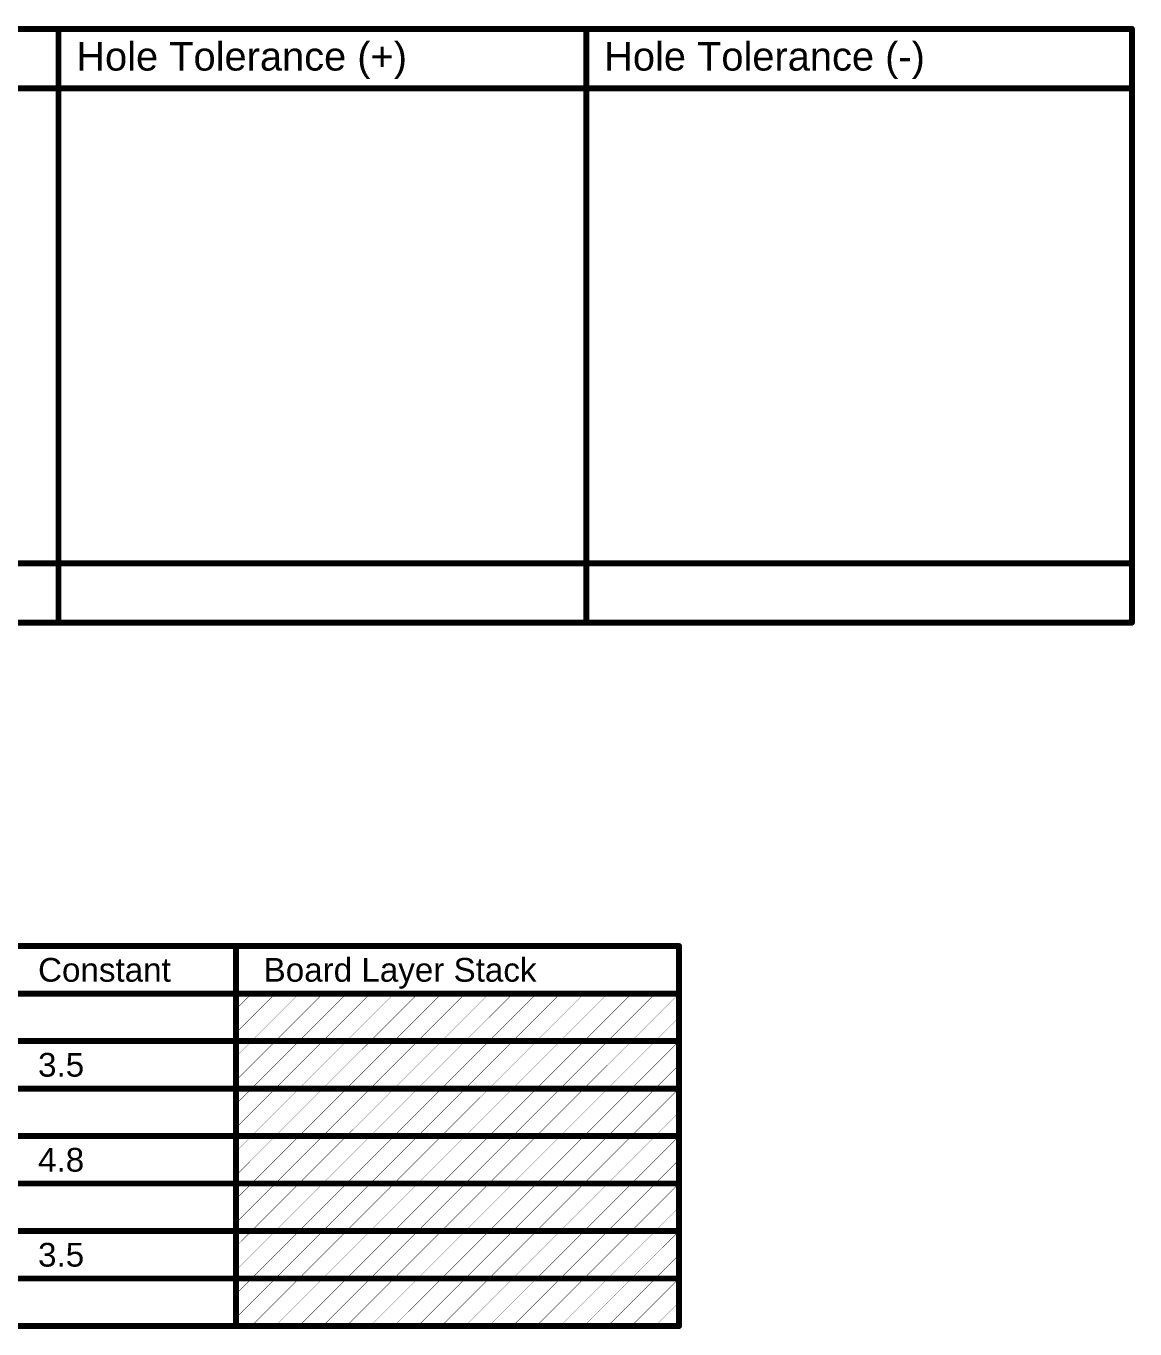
# Model space of a CAD drawing. Header units: inches. Extents: x 0 to 11.2, y -0.2 to 5.5.
# Drawn here: x 8.434 to 11.236, y 2.192 to 5.485 of the extents above; entities that cross this region are included whole.
import ezdxf

# ---------------------------------------------------------------- set-up
doc = ezdxf.new("R2010")
doc.units = ezdxf.units.IN
doc.header["$MEASUREMENT"] = 0
doc.layers.add('Drill Drawing', color=1, linetype='Continuous')
doc.layers.add('Fabrication', color=76, linetype='Continuous')
doc.styles.add('Arial', font='', dxfattribs={"height": 0.2})
doc.styles.get('Arial').set_extended_font_data('Arial')

msp = doc.modelspace()

# ---------------------------------------------------------------- linework, layer by layer
at = {"layer": 'Drill Drawing'}
for points in [[(0.1175, 5.4775, 0.015, 0.015, 0), (11.2284, 5.4775, 0.015, 0.015, 0)], [(8.5162, 3.9775, 0.015, 0.015, 0), (8.5162, 5.4775, 0.015, 0.015, 0)], [(9.8498, 3.9775, 0.015, 0.015, 0), (9.8498, 5.4775, 0.015, 0.015, 0)], [(11.2284, 3.9775, 0.015, 0.015, 0), (11.2284, 5.4775, 0.015, 0.015, 0)], [(0.1175, 5.3275, 0.015, 0.015, 0), (11.2284, 5.3275, 0.015, 0.015, 0)], [(0.1175, 4.1275, 0.015, 0.015, 0), (11.2284, 4.1275, 0.015, 0.015, 0)], [(0.1175, 3.9775, 0.015, 0.015, 0), (11.2284, 3.9775, 0.015, 0.015, 0)]]:
    msp.add_lwpolyline(points, format="xyseb", dxfattribs=at)
for points in [[(8.5124, 5.4775, 0.0075, 0.0075, 1), (8.5199, 5.4775, 0.0075, 0.0075, 1)], [(9.846, 5.4775, 0.0075, 0.0075, 1), (9.8535, 5.4775, 0.0075, 0.0075, 1)], [(11.2246, 5.4775, 0.0075, 0.0075, 1), (11.2321, 5.4775, 0.0075, 0.0075, 1)], [(11.2246, 5.4775, 0.0075, 0.0075, 1), (11.2321, 5.4775, 0.0075, 0.0075, 1)], [(11.2246, 5.3275, 0.0075, 0.0075, 1), (11.2321, 5.3275, 0.0075, 0.0075, 1)], [(11.2246, 4.1275, 0.0075, 0.0075, 1), (11.2321, 4.1275, 0.0075, 0.0075, 1)], [(8.5124, 3.9775, 0.0075, 0.0075, 1), (8.5199, 3.9775, 0.0075, 0.0075, 1)], [(9.846, 3.9775, 0.0075, 0.0075, 1), (9.8535, 3.9775, 0.0075, 0.0075, 1)], [(11.2246, 3.9775, 0.0075, 0.0075, 1), (11.2321, 3.9775, 0.0075, 0.0075, 1)], [(11.2246, 3.9775, 0.0075, 0.0075, 1), (11.2321, 3.9775, 0.0075, 0.0075, 1)]]:
    msp.add_lwpolyline(points, format="xyseb", close=True, dxfattribs=at)
at = {"layer": 'Fabrication'}
for points in [[(5.5453, 3.16, 0.015, 0.015, 0), (10.0841, 3.16, 0.015, 0.015, 0)], [(8.9645, 2.2, 0.015, 0.015, 0), (8.9645, 3.16, 0.015, 0.015, 0)], [(10.0841, 2.2, 0.015, 0.015, 0), (10.0841, 3.16, 0.015, 0.015, 0)], [(5.5453, 3.04, 0.015, 0.015, 0), (10.0841, 3.04, 0.015, 0.015, 0)], [(8.9645, 2.9403, 0.001, 0.001, 0), (9.0641, 3.04, 0.001, 0.001, 0)], [(8.9645, 3.0003, 0.001, 0.001, 0), (9.0041, 3.04, 0.001, 0.001, 0)], [(9.0041, 2.92, 0.001, 0.001, 0), (9.1241, 3.04, 0.001, 0.001, 0)], [(9.0641, 2.92, 0.001, 0.001, 0), (9.1841, 3.04, 0.001, 0.001, 0)], [(9.1241, 2.92, 0.001, 0.001, 0), (9.2441, 3.04, 0.001, 0.001, 0)], [(9.1841, 2.92, 0.001, 0.001, 0), (9.3041, 3.04, 0.001, 0.001, 0)], [(9.2441, 2.92, 0.001, 0.001, 0), (9.3641, 3.04, 0.001, 0.001, 0)], [(9.3041, 2.92, 0.001, 0.001, 0), (9.4241, 3.04, 0.001, 0.001, 0)], [(9.3641, 2.92, 0.001, 0.001, 0), (9.4841, 3.04, 0.001, 0.001, 0)], [(9.4241, 2.92, 0.001, 0.001, 0), (9.5441, 3.04, 0.001, 0.001, 0)], [(9.4841, 2.92, 0.001, 0.001, 0), (9.6041, 3.04, 0.001, 0.001, 0)], [(9.5441, 2.92, 0.001, 0.001, 0), (9.6641, 3.04, 0.001, 0.001, 0)], [(9.6041, 2.92, 0.001, 0.001, 0), (9.7241, 3.04, 0.001, 0.001, 0)], [(9.6641, 2.92, 0.001, 0.001, 0), (9.7841, 3.04, 0.001, 0.001, 0)], [(9.7241, 2.92, 0.001, 0.001, 0), (9.8441, 3.04, 0.001, 0.001, 0)], [(9.7841, 2.92, 0.001, 0.001, 0), (9.9041, 3.04, 0.001, 0.001, 0)], [(9.8441, 2.92, 0.001, 0.001, 0), (9.9641, 3.04, 0.001, 0.001, 0)], [(9.9041, 2.92, 0.001, 0.001, 0), (10.0241, 3.04, 0.001, 0.001, 0)], [(9.9641, 2.92, 0.001, 0.001, 0), (10.0841, 3.04, 0.001, 0.001, 0)], [(10.0241, 2.92, 0.001, 0.001, 0), (10.0841, 2.98, 0.001, 0.001, 0)], [(8.3946, 2.92, 0.015, 0.015, 0), (8.9645, 2.92, 0.015, 0.015, 0)], [(8.9645, 2.92, 0.015, 0.015, 0), (10.0841, 2.92, 0.015, 0.015, 0)], [(8.9645, 2.8203, 0.001, 0.001, 0), (9.0641, 2.92, 0.001, 0.001, 0)], [(8.9645, 2.8803, 0.001, 0.001, 0), (9.0041, 2.92, 0.001, 0.001, 0)], [(9.0041, 2.8, 0.001, 0.001, 0), (9.1241, 2.92, 0.001, 0.001, 0)], [(9.0641, 2.8, 0.001, 0.001, 0), (9.1841, 2.92, 0.001, 0.001, 0)], [(9.1241, 2.8, 0.001, 0.001, 0), (9.2441, 2.92, 0.001, 0.001, 0)], [(9.1841, 2.8, 0.001, 0.001, 0), (9.3041, 2.92, 0.001, 0.001, 0)], [(9.2441, 2.8, 0.001, 0.001, 0), (9.3641, 2.92, 0.001, 0.001, 0)], [(9.3041, 2.8, 0.001, 0.001, 0), (9.4241, 2.92, 0.001, 0.001, 0)], [(9.3641, 2.8, 0.001, 0.001, 0), (9.4841, 2.92, 0.001, 0.001, 0)], [(9.4241, 2.8, 0.001, 0.001, 0), (9.5441, 2.92, 0.001, 0.001, 0)], [(9.4841, 2.8, 0.001, 0.001, 0), (9.6041, 2.92, 0.001, 0.001, 0)], [(9.5441, 2.8, 0.001, 0.001, 0), (9.6641, 2.92, 0.001, 0.001, 0)], [(9.6041, 2.8, 0.001, 0.001, 0), (9.7241, 2.92, 0.001, 0.001, 0)], [(9.6641, 2.8, 0.001, 0.001, 0), (9.7841, 2.92, 0.001, 0.001, 0)], [(9.7241, 2.8, 0.001, 0.001, 0), (9.8441, 2.92, 0.001, 0.001, 0)], [(9.7841, 2.8, 0.001, 0.001, 0), (9.9041, 2.92, 0.001, 0.001, 0)], [(9.8441, 2.8, 0.001, 0.001, 0), (9.9641, 2.92, 0.001, 0.001, 0)], [(9.9041, 2.8, 0.001, 0.001, 0), (10.0241, 2.92, 0.001, 0.001, 0)], [(9.9641, 2.8, 0.001, 0.001, 0), (10.0841, 2.92, 0.001, 0.001, 0)], [(10.0241, 2.8, 0.001, 0.001, 0), (10.0841, 2.86, 0.001, 0.001, 0)], [(8.3946, 2.8, 0.015, 0.015, 0), (8.9645, 2.8, 0.015, 0.015, 0)], [(8.9645, 2.8, 0.015, 0.015, 0), (10.0841, 2.8, 0.015, 0.015, 0)], [(8.9645, 2.7003, 0.001, 0.001, 0), (9.0641, 2.8, 0.001, 0.001, 0)], [(8.9645, 2.7603, 0.001, 0.001, 0), (9.0041, 2.8, 0.001, 0.001, 0)], [(9.0041, 2.68, 0.001, 0.001, 0), (9.1241, 2.8, 0.001, 0.001, 0)], [(9.0641, 2.68, 0.001, 0.001, 0), (9.1841, 2.8, 0.001, 0.001, 0)], [(9.1241, 2.68, 0.001, 0.001, 0), (9.2441, 2.8, 0.001, 0.001, 0)], [(9.1841, 2.68, 0.001, 0.001, 0), (9.3041, 2.8, 0.001, 0.001, 0)], [(9.2441, 2.68, 0.001, 0.001, 0), (9.3641, 2.8, 0.001, 0.001, 0)], [(9.3041, 2.68, 0.001, 0.001, 0), (9.4241, 2.8, 0.001, 0.001, 0)], [(9.3641, 2.68, 0.001, 0.001, 0), (9.4841, 2.8, 0.001, 0.001, 0)], [(9.4241, 2.68, 0.001, 0.001, 0), (9.5441, 2.8, 0.001, 0.001, 0)], [(9.4841, 2.68, 0.001, 0.001, 0), (9.6041, 2.8, 0.001, 0.001, 0)], [(9.5441, 2.68, 0.001, 0.001, 0), (9.6641, 2.8, 0.001, 0.001, 0)], [(9.6041, 2.68, 0.001, 0.001, 0), (9.7241, 2.8, 0.001, 0.001, 0)], [(9.6641, 2.68, 0.001, 0.001, 0), (9.7841, 2.8, 0.001, 0.001, 0)], [(9.7241, 2.68, 0.001, 0.001, 0), (9.8441, 2.8, 0.001, 0.001, 0)], [(9.7841, 2.68, 0.001, 0.001, 0), (9.9041, 2.8, 0.001, 0.001, 0)], [(9.8441, 2.68, 0.001, 0.001, 0), (9.9641, 2.8, 0.001, 0.001, 0)], [(9.9041, 2.68, 0.001, 0.001, 0), (10.0241, 2.8, 0.001, 0.001, 0)], [(9.9641, 2.68, 0.001, 0.001, 0), (10.0841, 2.8, 0.001, 0.001, 0)], [(10.0241, 2.68, 0.001, 0.001, 0), (10.0841, 2.74, 0.001, 0.001, 0)], [(8.3946, 2.68, 0.015, 0.015, 0), (8.9645, 2.68, 0.015, 0.015, 0)], [(8.9645, 2.68, 0.015, 0.015, 0), (10.0841, 2.68, 0.015, 0.015, 0)], [(8.9645, 2.5803, 0.001, 0.001, 0), (9.0641, 2.68, 0.001, 0.001, 0)], [(8.9645, 2.6403, 0.001, 0.001, 0), (9.0041, 2.68, 0.001, 0.001, 0)], [(9.0041, 2.56, 0.001, 0.001, 0), (9.1241, 2.68, 0.001, 0.001, 0)], [(9.0641, 2.56, 0.001, 0.001, 0), (9.1841, 2.68, 0.001, 0.001, 0)], [(9.1241, 2.56, 0.001, 0.001, 0), (9.2441, 2.68, 0.001, 0.001, 0)], [(9.1841, 2.56, 0.001, 0.001, 0), (9.3041, 2.68, 0.001, 0.001, 0)], [(9.2441, 2.56, 0.001, 0.001, 0), (9.3641, 2.68, 0.001, 0.001, 0)], [(9.3041, 2.56, 0.001, 0.001, 0), (9.4241, 2.68, 0.001, 0.001, 0)], [(9.3641, 2.56, 0.001, 0.001, 0), (9.4841, 2.68, 0.001, 0.001, 0)], [(9.4241, 2.56, 0.001, 0.001, 0), (9.5441, 2.68, 0.001, 0.001, 0)], [(9.4841, 2.56, 0.001, 0.001, 0), (9.6041, 2.68, 0.001, 0.001, 0)], [(9.5441, 2.56, 0.001, 0.001, 0), (9.6641, 2.68, 0.001, 0.001, 0)], [(9.6041, 2.56, 0.001, 0.001, 0), (9.7241, 2.68, 0.001, 0.001, 0)], [(9.6641, 2.56, 0.001, 0.001, 0), (9.7841, 2.68, 0.001, 0.001, 0)], [(9.7241, 2.56, 0.001, 0.001, 0), (9.8441, 2.68, 0.001, 0.001, 0)], [(9.7841, 2.56, 0.001, 0.001, 0), (9.9041, 2.68, 0.001, 0.001, 0)], [(9.8441, 2.56, 0.001, 0.001, 0), (9.9641, 2.68, 0.001, 0.001, 0)], [(9.9041, 2.56, 0.001, 0.001, 0), (10.0241, 2.68, 0.001, 0.001, 0)], [(9.9641, 2.56, 0.001, 0.001, 0), (10.0841, 2.68, 0.001, 0.001, 0)], [(10.0241, 2.56, 0.001, 0.001, 0), (10.0841, 2.62, 0.001, 0.001, 0)], [(8.3946, 2.56, 0.015, 0.015, 0), (8.9645, 2.56, 0.015, 0.015, 0)], [(8.9645, 2.56, 0.015, 0.015, 0), (10.0841, 2.56, 0.015, 0.015, 0)], [(8.9645, 2.4603, 0.001, 0.001, 0), (9.0641, 2.56, 0.001, 0.001, 0)], [(8.9645, 2.5203, 0.001, 0.001, 0), (9.0041, 2.56, 0.001, 0.001, 0)], [(9.0041, 2.44, 0.001, 0.001, 0), (9.1241, 2.56, 0.001, 0.001, 0)], [(9.0641, 2.44, 0.001, 0.001, 0), (9.1841, 2.56, 0.001, 0.001, 0)], [(9.1241, 2.44, 0.001, 0.001, 0), (9.2441, 2.56, 0.001, 0.001, 0)], [(9.1841, 2.44, 0.001, 0.001, 0), (9.3041, 2.56, 0.001, 0.001, 0)], [(9.2441, 2.44, 0.001, 0.001, 0), (9.3641, 2.56, 0.001, 0.001, 0)], [(9.3041, 2.44, 0.001, 0.001, 0), (9.4241, 2.56, 0.001, 0.001, 0)], [(9.3641, 2.44, 0.001, 0.001, 0), (9.4841, 2.56, 0.001, 0.001, 0)], [(9.4241, 2.44, 0.001, 0.001, 0), (9.5441, 2.56, 0.001, 0.001, 0)], [(9.4841, 2.44, 0.001, 0.001, 0), (9.6041, 2.56, 0.001, 0.001, 0)], [(9.5441, 2.44, 0.001, 0.001, 0), (9.6641, 2.56, 0.001, 0.001, 0)], [(9.6041, 2.44, 0.001, 0.001, 0), (9.7241, 2.56, 0.001, 0.001, 0)], [(9.6641, 2.44, 0.001, 0.001, 0), (9.7841, 2.56, 0.001, 0.001, 0)], [(9.7241, 2.44, 0.001, 0.001, 0), (9.8441, 2.56, 0.001, 0.001, 0)], [(9.7841, 2.44, 0.001, 0.001, 0), (9.9041, 2.56, 0.001, 0.001, 0)], [(9.8441, 2.44, 0.001, 0.001, 0), (9.9641, 2.56, 0.001, 0.001, 0)], [(9.9041, 2.44, 0.001, 0.001, 0), (10.0241, 2.56, 0.001, 0.001, 0)], [(9.9641, 2.44, 0.001, 0.001, 0), (10.0841, 2.56, 0.001, 0.001, 0)], [(10.0241, 2.44, 0.001, 0.001, 0), (10.0841, 2.5, 0.001, 0.001, 0)], [(8.3946, 2.44, 0.015, 0.015, 0), (8.9645, 2.44, 0.015, 0.015, 0)], [(8.9645, 2.44, 0.015, 0.015, 0), (10.0841, 2.44, 0.015, 0.015, 0)], [(8.9645, 2.3403, 0.001, 0.001, 0), (9.0641, 2.44, 0.001, 0.001, 0)], [(8.9645, 2.4003, 0.001, 0.001, 0), (9.0041, 2.44, 0.001, 0.001, 0)], [(9.0041, 2.32, 0.001, 0.001, 0), (9.1241, 2.44, 0.001, 0.001, 0)], [(9.0641, 2.32, 0.001, 0.001, 0), (9.1841, 2.44, 0.001, 0.001, 0)], [(9.1241, 2.32, 0.001, 0.001, 0), (9.2441, 2.44, 0.001, 0.001, 0)], [(9.1841, 2.32, 0.001, 0.001, 0), (9.3041, 2.44, 0.001, 0.001, 0)], [(9.2441, 2.32, 0.001, 0.001, 0), (9.3641, 2.44, 0.001, 0.001, 0)], [(9.3041, 2.32, 0.001, 0.001, 0), (9.4241, 2.44, 0.001, 0.001, 0)], [(9.3641, 2.32, 0.001, 0.001, 0), (9.4841, 2.44, 0.001, 0.001, 0)], [(9.4241, 2.32, 0.001, 0.001, 0), (9.5441, 2.44, 0.001, 0.001, 0)], [(9.4841, 2.32, 0.001, 0.001, 0), (9.6041, 2.44, 0.001, 0.001, 0)], [(9.5441, 2.32, 0.001, 0.001, 0), (9.6641, 2.44, 0.001, 0.001, 0)], [(9.6041, 2.32, 0.001, 0.001, 0), (9.7241, 2.44, 0.001, 0.001, 0)], [(9.6641, 2.32, 0.001, 0.001, 0), (9.7841, 2.44, 0.001, 0.001, 0)], [(9.7241, 2.32, 0.001, 0.001, 0), (9.8441, 2.44, 0.001, 0.001, 0)], [(9.7841, 2.32, 0.001, 0.001, 0), (9.9041, 2.44, 0.001, 0.001, 0)], [(9.8441, 2.32, 0.001, 0.001, 0), (9.9641, 2.44, 0.001, 0.001, 0)], [(9.9041, 2.32, 0.001, 0.001, 0), (10.0241, 2.44, 0.001, 0.001, 0)], [(9.9641, 2.32, 0.001, 0.001, 0), (10.0841, 2.44, 0.001, 0.001, 0)], [(10.0241, 2.32, 0.001, 0.001, 0), (10.0841, 2.38, 0.001, 0.001, 0)], [(8.3946, 2.32, 0.015, 0.015, 0), (8.9645, 2.32, 0.015, 0.015, 0)], [(8.9645, 2.32, 0.015, 0.015, 0), (10.0841, 2.32, 0.015, 0.015, 0)], [(8.9645, 2.2203, 0.001, 0.001, 0), (9.0641, 2.32, 0.001, 0.001, 0)], [(8.9645, 2.2803, 0.001, 0.001, 0), (9.0041, 2.32, 0.001, 0.001, 0)], [(9.0041, 2.2, 0.001, 0.001, 0), (9.1241, 2.32, 0.001, 0.001, 0)], [(9.0641, 2.2, 0.001, 0.001, 0), (9.1841, 2.32, 0.001, 0.001, 0)], [(9.1241, 2.2, 0.001, 0.001, 0), (9.2441, 2.32, 0.001, 0.001, 0)], [(9.1841, 2.2, 0.001, 0.001, 0), (9.3041, 2.32, 0.001, 0.001, 0)], [(9.2441, 2.2, 0.001, 0.001, 0), (9.3641, 2.32, 0.001, 0.001, 0)], [(9.3041, 2.2, 0.001, 0.001, 0), (9.4241, 2.32, 0.001, 0.001, 0)], [(9.3641, 2.2, 0.001, 0.001, 0), (9.4841, 2.32, 0.001, 0.001, 0)], [(9.4241, 2.2, 0.001, 0.001, 0), (9.5441, 2.32, 0.001, 0.001, 0)], [(9.4841, 2.2, 0.001, 0.001, 0), (9.6041, 2.32, 0.001, 0.001, 0)], [(9.5441, 2.2, 0.001, 0.001, 0), (9.6641, 2.32, 0.001, 0.001, 0)], [(9.6041, 2.2, 0.001, 0.001, 0), (9.7241, 2.32, 0.001, 0.001, 0)], [(9.6641, 2.2, 0.001, 0.001, 0), (9.7841, 2.32, 0.001, 0.001, 0)], [(9.7241, 2.2, 0.001, 0.001, 0), (9.8441, 2.32, 0.001, 0.001, 0)], [(9.7841, 2.2, 0.001, 0.001, 0), (9.9041, 2.32, 0.001, 0.001, 0)], [(9.8441, 2.2, 0.001, 0.001, 0), (9.9641, 2.32, 0.001, 0.001, 0)], [(9.9041, 2.2, 0.001, 0.001, 0), (10.0241, 2.32, 0.001, 0.001, 0)], [(9.9641, 2.2, 0.001, 0.001, 0), (10.0841, 2.32, 0.001, 0.001, 0)], [(10.0241, 2.2, 0.001, 0.001, 0), (10.0841, 2.26, 0.001, 0.001, 0)], [(8.3946, 2.2, 0.015, 0.015, 0), (8.9645, 2.2, 0.015, 0.015, 0)], [(8.9645, 2.2, 0.015, 0.015, 0), (10.0841, 2.2, 0.015, 0.015, 0)]]:
    msp.add_lwpolyline(points, format="xyseb", dxfattribs=at)
for points in [[(8.9607, 3.16, 0.0075, 0.0075, 1), (8.9682, 3.16, 0.0075, 0.0075, 1)], [(10.0804, 3.16, 0.0075, 0.0075, 1), (10.0879, 3.16, 0.0075, 0.0075, 1)], [(10.0804, 3.16, 0.0075, 0.0075, 1), (10.0879, 3.16, 0.0075, 0.0075, 1)], [(9.0039, 3.04, 0.0005, 0.0005, 1), (9.0044, 3.04, 0.0005, 0.0005, 1)], [(9.0639, 3.04, 0.0005, 0.0005, 1), (9.0644, 3.04, 0.0005, 0.0005, 1)], [(9.1239, 3.04, 0.0005, 0.0005, 1), (9.1244, 3.04, 0.0005, 0.0005, 1)], [(9.1839, 3.04, 0.0005, 0.0005, 1), (9.1844, 3.04, 0.0005, 0.0005, 1)], [(9.2439, 3.04, 0.0005, 0.0005, 1), (9.2444, 3.04, 0.0005, 0.0005, 1)], [(9.3039, 3.04, 0.0005, 0.0005, 1), (9.3044, 3.04, 0.0005, 0.0005, 1)], [(9.3639, 3.04, 0.0005, 0.0005, 1), (9.3644, 3.04, 0.0005, 0.0005, 1)], [(9.4239, 3.04, 0.0005, 0.0005, 1), (9.4244, 3.04, 0.0005, 0.0005, 1)], [(9.4839, 3.04, 0.0005, 0.0005, 1), (9.4844, 3.04, 0.0005, 0.0005, 1)], [(9.5439, 3.04, 0.0005, 0.0005, 1), (9.5444, 3.04, 0.0005, 0.0005, 1)], [(9.6039, 3.04, 0.0005, 0.0005, 1), (9.6044, 3.04, 0.0005, 0.0005, 1)], [(9.6639, 3.04, 0.0005, 0.0005, 1), (9.6644, 3.04, 0.0005, 0.0005, 1)], [(9.7239, 3.04, 0.0005, 0.0005, 1), (9.7244, 3.04, 0.0005, 0.0005, 1)], [(9.7839, 3.04, 0.0005, 0.0005, 1), (9.7844, 3.04, 0.0005, 0.0005, 1)], [(9.8439, 3.04, 0.0005, 0.0005, 1), (9.8444, 3.04, 0.0005, 0.0005, 1)], [(9.9039, 3.04, 0.0005, 0.0005, 1), (9.9044, 3.04, 0.0005, 0.0005, 1)], [(9.9639, 3.04, 0.0005, 0.0005, 1), (9.9644, 3.04, 0.0005, 0.0005, 1)], [(10.0239, 3.04, 0.0005, 0.0005, 1), (10.0244, 3.04, 0.0005, 0.0005, 1)], [(10.0804, 3.04, 0.0075, 0.0075, 1), (10.0879, 3.04, 0.0075, 0.0075, 1)], [(10.0839, 3.04, 0.0005, 0.0005, 1), (10.0844, 3.04, 0.0005, 0.0005, 1)], [(8.9642, 3.0003, 0.0005, 0.0005, 1), (8.9647, 3.0003, 0.0005, 0.0005, 1)], [(10.0839, 2.98, 0.0005, 0.0005, 1), (10.0844, 2.98, 0.0005, 0.0005, 1)], [(8.9642, 2.9403, 0.0005, 0.0005, 1), (8.9647, 2.9403, 0.0005, 0.0005, 1)], [(8.9607, 2.92, 0.0075, 0.0075, 1), (8.9682, 2.92, 0.0075, 0.0075, 1)], [(8.9607, 2.92, 0.0075, 0.0075, 1), (8.9682, 2.92, 0.0075, 0.0075, 1)], [(9.0039, 2.92, 0.0005, 0.0005, 1), (9.0044, 2.92, 0.0005, 0.0005, 1)], [(9.0039, 2.92, 0.0005, 0.0005, 1), (9.0044, 2.92, 0.0005, 0.0005, 1)], [(9.0639, 2.92, 0.0005, 0.0005, 1), (9.0644, 2.92, 0.0005, 0.0005, 1)], [(9.0639, 2.92, 0.0005, 0.0005, 1), (9.0644, 2.92, 0.0005, 0.0005, 1)], [(9.1239, 2.92, 0.0005, 0.0005, 1), (9.1244, 2.92, 0.0005, 0.0005, 1)], [(9.1239, 2.92, 0.0005, 0.0005, 1), (9.1244, 2.92, 0.0005, 0.0005, 1)], [(9.1839, 2.92, 0.0005, 0.0005, 1), (9.1844, 2.92, 0.0005, 0.0005, 1)], [(9.1839, 2.92, 0.0005, 0.0005, 1), (9.1844, 2.92, 0.0005, 0.0005, 1)], [(9.2439, 2.92, 0.0005, 0.0005, 1), (9.2444, 2.92, 0.0005, 0.0005, 1)], [(9.2439, 2.92, 0.0005, 0.0005, 1), (9.2444, 2.92, 0.0005, 0.0005, 1)], [(9.3039, 2.92, 0.0005, 0.0005, 1), (9.3044, 2.92, 0.0005, 0.0005, 1)], [(9.3039, 2.92, 0.0005, 0.0005, 1), (9.3044, 2.92, 0.0005, 0.0005, 1)], [(9.3639, 2.92, 0.0005, 0.0005, 1), (9.3644, 2.92, 0.0005, 0.0005, 1)], [(9.3639, 2.92, 0.0005, 0.0005, 1), (9.3644, 2.92, 0.0005, 0.0005, 1)], [(9.4239, 2.92, 0.0005, 0.0005, 1), (9.4244, 2.92, 0.0005, 0.0005, 1)], [(9.4239, 2.92, 0.0005, 0.0005, 1), (9.4244, 2.92, 0.0005, 0.0005, 1)], [(9.4839, 2.92, 0.0005, 0.0005, 1), (9.4844, 2.92, 0.0005, 0.0005, 1)], [(9.4839, 2.92, 0.0005, 0.0005, 1), (9.4844, 2.92, 0.0005, 0.0005, 1)], [(9.5439, 2.92, 0.0005, 0.0005, 1), (9.5444, 2.92, 0.0005, 0.0005, 1)], [(9.5439, 2.92, 0.0005, 0.0005, 1), (9.5444, 2.92, 0.0005, 0.0005, 1)], [(9.6039, 2.92, 0.0005, 0.0005, 1), (9.6044, 2.92, 0.0005, 0.0005, 1)], [(9.6039, 2.92, 0.0005, 0.0005, 1), (9.6044, 2.92, 0.0005, 0.0005, 1)], [(9.6639, 2.92, 0.0005, 0.0005, 1), (9.6644, 2.92, 0.0005, 0.0005, 1)], [(9.6639, 2.92, 0.0005, 0.0005, 1), (9.6644, 2.92, 0.0005, 0.0005, 1)], [(9.7239, 2.92, 0.0005, 0.0005, 1), (9.7244, 2.92, 0.0005, 0.0005, 1)], [(9.7239, 2.92, 0.0005, 0.0005, 1), (9.7244, 2.92, 0.0005, 0.0005, 1)], [(9.7839, 2.92, 0.0005, 0.0005, 1), (9.7844, 2.92, 0.0005, 0.0005, 1)], [(9.7839, 2.92, 0.0005, 0.0005, 1), (9.7844, 2.92, 0.0005, 0.0005, 1)], [(9.8439, 2.92, 0.0005, 0.0005, 1), (9.8444, 2.92, 0.0005, 0.0005, 1)], [(9.8439, 2.92, 0.0005, 0.0005, 1), (9.8444, 2.92, 0.0005, 0.0005, 1)], [(9.9039, 2.92, 0.0005, 0.0005, 1), (9.9044, 2.92, 0.0005, 0.0005, 1)], [(9.9039, 2.92, 0.0005, 0.0005, 1), (9.9044, 2.92, 0.0005, 0.0005, 1)], [(9.9639, 2.92, 0.0005, 0.0005, 1), (9.9644, 2.92, 0.0005, 0.0005, 1)], [(9.9639, 2.92, 0.0005, 0.0005, 1), (9.9644, 2.92, 0.0005, 0.0005, 1)], [(10.0239, 2.92, 0.0005, 0.0005, 1), (10.0244, 2.92, 0.0005, 0.0005, 1)], [(10.0239, 2.92, 0.0005, 0.0005, 1), (10.0244, 2.92, 0.0005, 0.0005, 1)], [(10.0804, 2.92, 0.0075, 0.0075, 1), (10.0879, 2.92, 0.0075, 0.0075, 1)], [(10.0839, 2.92, 0.0005, 0.0005, 1), (10.0844, 2.92, 0.0005, 0.0005, 1)], [(8.9642, 2.8803, 0.0005, 0.0005, 1), (8.9647, 2.8803, 0.0005, 0.0005, 1)], [(10.0839, 2.86, 0.0005, 0.0005, 1), (10.0844, 2.86, 0.0005, 0.0005, 1)], [(8.9607, 2.8, 0.0075, 0.0075, 1), (8.9682, 2.8, 0.0075, 0.0075, 1)], [(8.9607, 2.8, 0.0075, 0.0075, 1), (8.9682, 2.8, 0.0075, 0.0075, 1)], [(8.9642, 2.8203, 0.0005, 0.0005, 1), (8.9647, 2.8203, 0.0005, 0.0005, 1)], [(9.0039, 2.8, 0.0005, 0.0005, 1), (9.0044, 2.8, 0.0005, 0.0005, 1)], [(9.0039, 2.8, 0.0005, 0.0005, 1), (9.0044, 2.8, 0.0005, 0.0005, 1)], [(9.0639, 2.8, 0.0005, 0.0005, 1), (9.0644, 2.8, 0.0005, 0.0005, 1)], [(9.0639, 2.8, 0.0005, 0.0005, 1), (9.0644, 2.8, 0.0005, 0.0005, 1)], [(9.1239, 2.8, 0.0005, 0.0005, 1), (9.1244, 2.8, 0.0005, 0.0005, 1)], [(9.1239, 2.8, 0.0005, 0.0005, 1), (9.1244, 2.8, 0.0005, 0.0005, 1)], [(9.1839, 2.8, 0.0005, 0.0005, 1), (9.1844, 2.8, 0.0005, 0.0005, 1)], [(9.1839, 2.8, 0.0005, 0.0005, 1), (9.1844, 2.8, 0.0005, 0.0005, 1)], [(9.2439, 2.8, 0.0005, 0.0005, 1), (9.2444, 2.8, 0.0005, 0.0005, 1)], [(9.2439, 2.8, 0.0005, 0.0005, 1), (9.2444, 2.8, 0.0005, 0.0005, 1)], [(9.3039, 2.8, 0.0005, 0.0005, 1), (9.3044, 2.8, 0.0005, 0.0005, 1)], [(9.3039, 2.8, 0.0005, 0.0005, 1), (9.3044, 2.8, 0.0005, 0.0005, 1)], [(9.3639, 2.8, 0.0005, 0.0005, 1), (9.3644, 2.8, 0.0005, 0.0005, 1)], [(9.3639, 2.8, 0.0005, 0.0005, 1), (9.3644, 2.8, 0.0005, 0.0005, 1)], [(9.4239, 2.8, 0.0005, 0.0005, 1), (9.4244, 2.8, 0.0005, 0.0005, 1)], [(9.4239, 2.8, 0.0005, 0.0005, 1), (9.4244, 2.8, 0.0005, 0.0005, 1)], [(9.4839, 2.8, 0.0005, 0.0005, 1), (9.4844, 2.8, 0.0005, 0.0005, 1)], [(9.4839, 2.8, 0.0005, 0.0005, 1), (9.4844, 2.8, 0.0005, 0.0005, 1)], [(9.5439, 2.8, 0.0005, 0.0005, 1), (9.5444, 2.8, 0.0005, 0.0005, 1)], [(9.5439, 2.8, 0.0005, 0.0005, 1), (9.5444, 2.8, 0.0005, 0.0005, 1)], [(9.6039, 2.8, 0.0005, 0.0005, 1), (9.6044, 2.8, 0.0005, 0.0005, 1)], [(9.6039, 2.8, 0.0005, 0.0005, 1), (9.6044, 2.8, 0.0005, 0.0005, 1)], [(9.6639, 2.8, 0.0005, 0.0005, 1), (9.6644, 2.8, 0.0005, 0.0005, 1)], [(9.6639, 2.8, 0.0005, 0.0005, 1), (9.6644, 2.8, 0.0005, 0.0005, 1)], [(9.7239, 2.8, 0.0005, 0.0005, 1), (9.7244, 2.8, 0.0005, 0.0005, 1)], [(9.7239, 2.8, 0.0005, 0.0005, 1), (9.7244, 2.8, 0.0005, 0.0005, 1)], [(9.7839, 2.8, 0.0005, 0.0005, 1), (9.7844, 2.8, 0.0005, 0.0005, 1)], [(9.7839, 2.8, 0.0005, 0.0005, 1), (9.7844, 2.8, 0.0005, 0.0005, 1)], [(9.8439, 2.8, 0.0005, 0.0005, 1), (9.8444, 2.8, 0.0005, 0.0005, 1)], [(9.8439, 2.8, 0.0005, 0.0005, 1), (9.8444, 2.8, 0.0005, 0.0005, 1)], [(9.9039, 2.8, 0.0005, 0.0005, 1), (9.9044, 2.8, 0.0005, 0.0005, 1)], [(9.9039, 2.8, 0.0005, 0.0005, 1), (9.9044, 2.8, 0.0005, 0.0005, 1)], [(9.9639, 2.8, 0.0005, 0.0005, 1), (9.9644, 2.8, 0.0005, 0.0005, 1)], [(9.9639, 2.8, 0.0005, 0.0005, 1), (9.9644, 2.8, 0.0005, 0.0005, 1)], [(10.0239, 2.8, 0.0005, 0.0005, 1), (10.0244, 2.8, 0.0005, 0.0005, 1)], [(10.0239, 2.8, 0.0005, 0.0005, 1), (10.0244, 2.8, 0.0005, 0.0005, 1)], [(10.0804, 2.8, 0.0075, 0.0075, 1), (10.0879, 2.8, 0.0075, 0.0075, 1)], [(10.0839, 2.8, 0.0005, 0.0005, 1), (10.0844, 2.8, 0.0005, 0.0005, 1)], [(8.9642, 2.7603, 0.0005, 0.0005, 1), (8.9647, 2.7603, 0.0005, 0.0005, 1)], [(10.0839, 2.74, 0.0005, 0.0005, 1), (10.0844, 2.74, 0.0005, 0.0005, 1)], [(8.9642, 2.7003, 0.0005, 0.0005, 1), (8.9647, 2.7003, 0.0005, 0.0005, 1)], [(8.9607, 2.68, 0.0075, 0.0075, 1), (8.9682, 2.68, 0.0075, 0.0075, 1)], [(8.9607, 2.68, 0.0075, 0.0075, 1), (8.9682, 2.68, 0.0075, 0.0075, 1)], [(9.0039, 2.68, 0.0005, 0.0005, 1), (9.0044, 2.68, 0.0005, 0.0005, 1)], [(9.0039, 2.68, 0.0005, 0.0005, 1), (9.0044, 2.68, 0.0005, 0.0005, 1)], [(9.0639, 2.68, 0.0005, 0.0005, 1), (9.0644, 2.68, 0.0005, 0.0005, 1)], [(9.0639, 2.68, 0.0005, 0.0005, 1), (9.0644, 2.68, 0.0005, 0.0005, 1)], [(9.1239, 2.68, 0.0005, 0.0005, 1), (9.1244, 2.68, 0.0005, 0.0005, 1)], [(9.1239, 2.68, 0.0005, 0.0005, 1), (9.1244, 2.68, 0.0005, 0.0005, 1)], [(9.1839, 2.68, 0.0005, 0.0005, 1), (9.1844, 2.68, 0.0005, 0.0005, 1)], [(9.1839, 2.68, 0.0005, 0.0005, 1), (9.1844, 2.68, 0.0005, 0.0005, 1)], [(9.2439, 2.68, 0.0005, 0.0005, 1), (9.2444, 2.68, 0.0005, 0.0005, 1)], [(9.2439, 2.68, 0.0005, 0.0005, 1), (9.2444, 2.68, 0.0005, 0.0005, 1)], [(9.3039, 2.68, 0.0005, 0.0005, 1), (9.3044, 2.68, 0.0005, 0.0005, 1)], [(9.3039, 2.68, 0.0005, 0.0005, 1), (9.3044, 2.68, 0.0005, 0.0005, 1)], [(9.3639, 2.68, 0.0005, 0.0005, 1), (9.3644, 2.68, 0.0005, 0.0005, 1)], [(9.3639, 2.68, 0.0005, 0.0005, 1), (9.3644, 2.68, 0.0005, 0.0005, 1)], [(9.4239, 2.68, 0.0005, 0.0005, 1), (9.4244, 2.68, 0.0005, 0.0005, 1)], [(9.4239, 2.68, 0.0005, 0.0005, 1), (9.4244, 2.68, 0.0005, 0.0005, 1)], [(9.4839, 2.68, 0.0005, 0.0005, 1), (9.4844, 2.68, 0.0005, 0.0005, 1)], [(9.4839, 2.68, 0.0005, 0.0005, 1), (9.4844, 2.68, 0.0005, 0.0005, 1)], [(9.5439, 2.68, 0.0005, 0.0005, 1), (9.5444, 2.68, 0.0005, 0.0005, 1)], [(9.5439, 2.68, 0.0005, 0.0005, 1), (9.5444, 2.68, 0.0005, 0.0005, 1)], [(9.6039, 2.68, 0.0005, 0.0005, 1), (9.6044, 2.68, 0.0005, 0.0005, 1)], [(9.6039, 2.68, 0.0005, 0.0005, 1), (9.6044, 2.68, 0.0005, 0.0005, 1)], [(9.6639, 2.68, 0.0005, 0.0005, 1), (9.6644, 2.68, 0.0005, 0.0005, 1)], [(9.6639, 2.68, 0.0005, 0.0005, 1), (9.6644, 2.68, 0.0005, 0.0005, 1)], [(9.7239, 2.68, 0.0005, 0.0005, 1), (9.7244, 2.68, 0.0005, 0.0005, 1)], [(9.7239, 2.68, 0.0005, 0.0005, 1), (9.7244, 2.68, 0.0005, 0.0005, 1)], [(9.7839, 2.68, 0.0005, 0.0005, 1), (9.7844, 2.68, 0.0005, 0.0005, 1)], [(9.7839, 2.68, 0.0005, 0.0005, 1), (9.7844, 2.68, 0.0005, 0.0005, 1)], [(9.8439, 2.68, 0.0005, 0.0005, 1), (9.8444, 2.68, 0.0005, 0.0005, 1)], [(9.8439, 2.68, 0.0005, 0.0005, 1), (9.8444, 2.68, 0.0005, 0.0005, 1)], [(9.9039, 2.68, 0.0005, 0.0005, 1), (9.9044, 2.68, 0.0005, 0.0005, 1)], [(9.9039, 2.68, 0.0005, 0.0005, 1), (9.9044, 2.68, 0.0005, 0.0005, 1)], [(9.9639, 2.68, 0.0005, 0.0005, 1), (9.9644, 2.68, 0.0005, 0.0005, 1)], [(9.9639, 2.68, 0.0005, 0.0005, 1), (9.9644, 2.68, 0.0005, 0.0005, 1)], [(10.0239, 2.68, 0.0005, 0.0005, 1), (10.0244, 2.68, 0.0005, 0.0005, 1)], [(10.0239, 2.68, 0.0005, 0.0005, 1), (10.0244, 2.68, 0.0005, 0.0005, 1)], [(10.0804, 2.68, 0.0075, 0.0075, 1), (10.0879, 2.68, 0.0075, 0.0075, 1)], [(10.0839, 2.68, 0.0005, 0.0005, 1), (10.0844, 2.68, 0.0005, 0.0005, 1)], [(8.9642, 2.6403, 0.0005, 0.0005, 1), (8.9647, 2.6403, 0.0005, 0.0005, 1)], [(10.0839, 2.62, 0.0005, 0.0005, 1), (10.0844, 2.62, 0.0005, 0.0005, 1)], [(8.9642, 2.5803, 0.0005, 0.0005, 1), (8.9647, 2.5803, 0.0005, 0.0005, 1)], [(8.9607, 2.56, 0.0075, 0.0075, 1), (8.9682, 2.56, 0.0075, 0.0075, 1)], [(8.9607, 2.56, 0.0075, 0.0075, 1), (8.9682, 2.56, 0.0075, 0.0075, 1)], [(9.0039, 2.56, 0.0005, 0.0005, 1), (9.0044, 2.56, 0.0005, 0.0005, 1)], [(9.0039, 2.56, 0.0005, 0.0005, 1), (9.0044, 2.56, 0.0005, 0.0005, 1)], [(9.0639, 2.56, 0.0005, 0.0005, 1), (9.0644, 2.56, 0.0005, 0.0005, 1)], [(9.0639, 2.56, 0.0005, 0.0005, 1), (9.0644, 2.56, 0.0005, 0.0005, 1)], [(9.1239, 2.56, 0.0005, 0.0005, 1), (9.1244, 2.56, 0.0005, 0.0005, 1)], [(9.1239, 2.56, 0.0005, 0.0005, 1), (9.1244, 2.56, 0.0005, 0.0005, 1)], [(9.1839, 2.56, 0.0005, 0.0005, 1), (9.1844, 2.56, 0.0005, 0.0005, 1)], [(9.1839, 2.56, 0.0005, 0.0005, 1), (9.1844, 2.56, 0.0005, 0.0005, 1)], [(9.2439, 2.56, 0.0005, 0.0005, 1), (9.2444, 2.56, 0.0005, 0.0005, 1)], [(9.2439, 2.56, 0.0005, 0.0005, 1), (9.2444, 2.56, 0.0005, 0.0005, 1)], [(9.3039, 2.56, 0.0005, 0.0005, 1), (9.3044, 2.56, 0.0005, 0.0005, 1)], [(9.3039, 2.56, 0.0005, 0.0005, 1), (9.3044, 2.56, 0.0005, 0.0005, 1)], [(9.3639, 2.56, 0.0005, 0.0005, 1), (9.3644, 2.56, 0.0005, 0.0005, 1)], [(9.3639, 2.56, 0.0005, 0.0005, 1), (9.3644, 2.56, 0.0005, 0.0005, 1)], [(9.4239, 2.56, 0.0005, 0.0005, 1), (9.4244, 2.56, 0.0005, 0.0005, 1)], [(9.4239, 2.56, 0.0005, 0.0005, 1), (9.4244, 2.56, 0.0005, 0.0005, 1)], [(9.4839, 2.56, 0.0005, 0.0005, 1), (9.4844, 2.56, 0.0005, 0.0005, 1)], [(9.4839, 2.56, 0.0005, 0.0005, 1), (9.4844, 2.56, 0.0005, 0.0005, 1)], [(9.5439, 2.56, 0.0005, 0.0005, 1), (9.5444, 2.56, 0.0005, 0.0005, 1)], [(9.5439, 2.56, 0.0005, 0.0005, 1), (9.5444, 2.56, 0.0005, 0.0005, 1)], [(9.6039, 2.56, 0.0005, 0.0005, 1), (9.6044, 2.56, 0.0005, 0.0005, 1)], [(9.6039, 2.56, 0.0005, 0.0005, 1), (9.6044, 2.56, 0.0005, 0.0005, 1)], [(9.6639, 2.56, 0.0005, 0.0005, 1), (9.6644, 2.56, 0.0005, 0.0005, 1)], [(9.6639, 2.56, 0.0005, 0.0005, 1), (9.6644, 2.56, 0.0005, 0.0005, 1)], [(9.7239, 2.56, 0.0005, 0.0005, 1), (9.7244, 2.56, 0.0005, 0.0005, 1)], [(9.7239, 2.56, 0.0005, 0.0005, 1), (9.7244, 2.56, 0.0005, 0.0005, 1)], [(9.7839, 2.56, 0.0005, 0.0005, 1), (9.7844, 2.56, 0.0005, 0.0005, 1)], [(9.7839, 2.56, 0.0005, 0.0005, 1), (9.7844, 2.56, 0.0005, 0.0005, 1)], [(9.8439, 2.56, 0.0005, 0.0005, 1), (9.8444, 2.56, 0.0005, 0.0005, 1)], [(9.8439, 2.56, 0.0005, 0.0005, 1), (9.8444, 2.56, 0.0005, 0.0005, 1)], [(9.9039, 2.56, 0.0005, 0.0005, 1), (9.9044, 2.56, 0.0005, 0.0005, 1)], [(9.9039, 2.56, 0.0005, 0.0005, 1), (9.9044, 2.56, 0.0005, 0.0005, 1)], [(9.9639, 2.56, 0.0005, 0.0005, 1), (9.9644, 2.56, 0.0005, 0.0005, 1)], [(9.9639, 2.56, 0.0005, 0.0005, 1), (9.9644, 2.56, 0.0005, 0.0005, 1)], [(10.0239, 2.56, 0.0005, 0.0005, 1), (10.0244, 2.56, 0.0005, 0.0005, 1)], [(10.0239, 2.56, 0.0005, 0.0005, 1), (10.0244, 2.56, 0.0005, 0.0005, 1)], [(10.0804, 2.56, 0.0075, 0.0075, 1), (10.0879, 2.56, 0.0075, 0.0075, 1)], [(10.0839, 2.56, 0.0005, 0.0005, 1), (10.0844, 2.56, 0.0005, 0.0005, 1)], [(8.9642, 2.5203, 0.0005, 0.0005, 1), (8.9647, 2.5203, 0.0005, 0.0005, 1)], [(10.0839, 2.5, 0.0005, 0.0005, 1), (10.0844, 2.5, 0.0005, 0.0005, 1)], [(8.9607, 2.44, 0.0075, 0.0075, 1), (8.9682, 2.44, 0.0075, 0.0075, 1)], [(8.9607, 2.44, 0.0075, 0.0075, 1), (8.9682, 2.44, 0.0075, 0.0075, 1)], [(8.9642, 2.4603, 0.0005, 0.0005, 1), (8.9647, 2.4603, 0.0005, 0.0005, 1)], [(9.0039, 2.44, 0.0005, 0.0005, 1), (9.0044, 2.44, 0.0005, 0.0005, 1)], [(9.0039, 2.44, 0.0005, 0.0005, 1), (9.0044, 2.44, 0.0005, 0.0005, 1)], [(9.0639, 2.44, 0.0005, 0.0005, 1), (9.0644, 2.44, 0.0005, 0.0005, 1)], [(9.0639, 2.44, 0.0005, 0.0005, 1), (9.0644, 2.44, 0.0005, 0.0005, 1)], [(9.1239, 2.44, 0.0005, 0.0005, 1), (9.1244, 2.44, 0.0005, 0.0005, 1)], [(9.1239, 2.44, 0.0005, 0.0005, 1), (9.1244, 2.44, 0.0005, 0.0005, 1)], [(9.1839, 2.44, 0.0005, 0.0005, 1), (9.1844, 2.44, 0.0005, 0.0005, 1)], [(9.1839, 2.44, 0.0005, 0.0005, 1), (9.1844, 2.44, 0.0005, 0.0005, 1)], [(9.2439, 2.44, 0.0005, 0.0005, 1), (9.2444, 2.44, 0.0005, 0.0005, 1)], [(9.2439, 2.44, 0.0005, 0.0005, 1), (9.2444, 2.44, 0.0005, 0.0005, 1)], [(9.3039, 2.44, 0.0005, 0.0005, 1), (9.3044, 2.44, 0.0005, 0.0005, 1)], [(9.3039, 2.44, 0.0005, 0.0005, 1), (9.3044, 2.44, 0.0005, 0.0005, 1)], [(9.3639, 2.44, 0.0005, 0.0005, 1), (9.3644, 2.44, 0.0005, 0.0005, 1)], [(9.3639, 2.44, 0.0005, 0.0005, 1), (9.3644, 2.44, 0.0005, 0.0005, 1)], [(9.4239, 2.44, 0.0005, 0.0005, 1), (9.4244, 2.44, 0.0005, 0.0005, 1)], [(9.4239, 2.44, 0.0005, 0.0005, 1), (9.4244, 2.44, 0.0005, 0.0005, 1)], [(9.4839, 2.44, 0.0005, 0.0005, 1), (9.4844, 2.44, 0.0005, 0.0005, 1)], [(9.4839, 2.44, 0.0005, 0.0005, 1), (9.4844, 2.44, 0.0005, 0.0005, 1)], [(9.5439, 2.44, 0.0005, 0.0005, 1), (9.5444, 2.44, 0.0005, 0.0005, 1)], [(9.5439, 2.44, 0.0005, 0.0005, 1), (9.5444, 2.44, 0.0005, 0.0005, 1)], [(9.6039, 2.44, 0.0005, 0.0005, 1), (9.6044, 2.44, 0.0005, 0.0005, 1)], [(9.6039, 2.44, 0.0005, 0.0005, 1), (9.6044, 2.44, 0.0005, 0.0005, 1)], [(9.6639, 2.44, 0.0005, 0.0005, 1), (9.6644, 2.44, 0.0005, 0.0005, 1)], [(9.6639, 2.44, 0.0005, 0.0005, 1), (9.6644, 2.44, 0.0005, 0.0005, 1)], [(9.7239, 2.44, 0.0005, 0.0005, 1), (9.7244, 2.44, 0.0005, 0.0005, 1)], [(9.7239, 2.44, 0.0005, 0.0005, 1), (9.7244, 2.44, 0.0005, 0.0005, 1)], [(9.7839, 2.44, 0.0005, 0.0005, 1), (9.7844, 2.44, 0.0005, 0.0005, 1)], [(9.7839, 2.44, 0.0005, 0.0005, 1), (9.7844, 2.44, 0.0005, 0.0005, 1)], [(9.8439, 2.44, 0.0005, 0.0005, 1), (9.8444, 2.44, 0.0005, 0.0005, 1)], [(9.8439, 2.44, 0.0005, 0.0005, 1), (9.8444, 2.44, 0.0005, 0.0005, 1)], [(9.9039, 2.44, 0.0005, 0.0005, 1), (9.9044, 2.44, 0.0005, 0.0005, 1)], [(9.9039, 2.44, 0.0005, 0.0005, 1), (9.9044, 2.44, 0.0005, 0.0005, 1)], [(9.9639, 2.44, 0.0005, 0.0005, 1), (9.9644, 2.44, 0.0005, 0.0005, 1)], [(9.9639, 2.44, 0.0005, 0.0005, 1), (9.9644, 2.44, 0.0005, 0.0005, 1)], [(10.0239, 2.44, 0.0005, 0.0005, 1), (10.0244, 2.44, 0.0005, 0.0005, 1)], [(10.0239, 2.44, 0.0005, 0.0005, 1), (10.0244, 2.44, 0.0005, 0.0005, 1)], [(10.0804, 2.44, 0.0075, 0.0075, 1), (10.0879, 2.44, 0.0075, 0.0075, 1)], [(10.0839, 2.44, 0.0005, 0.0005, 1), (10.0844, 2.44, 0.0005, 0.0005, 1)], [(8.9642, 2.4003, 0.0005, 0.0005, 1), (8.9647, 2.4003, 0.0005, 0.0005, 1)], [(10.0839, 2.38, 0.0005, 0.0005, 1), (10.0844, 2.38, 0.0005, 0.0005, 1)], [(8.9642, 2.3403, 0.0005, 0.0005, 1), (8.9647, 2.3403, 0.0005, 0.0005, 1)], [(8.9607, 2.32, 0.0075, 0.0075, 1), (8.9682, 2.32, 0.0075, 0.0075, 1)], [(8.9607, 2.32, 0.0075, 0.0075, 1), (8.9682, 2.32, 0.0075, 0.0075, 1)], [(9.0039, 2.32, 0.0005, 0.0005, 1), (9.0044, 2.32, 0.0005, 0.0005, 1)], [(9.0039, 2.32, 0.0005, 0.0005, 1), (9.0044, 2.32, 0.0005, 0.0005, 1)], [(9.0639, 2.32, 0.0005, 0.0005, 1), (9.0644, 2.32, 0.0005, 0.0005, 1)], [(9.0639, 2.32, 0.0005, 0.0005, 1), (9.0644, 2.32, 0.0005, 0.0005, 1)], [(9.1239, 2.32, 0.0005, 0.0005, 1), (9.1244, 2.32, 0.0005, 0.0005, 1)], [(9.1239, 2.32, 0.0005, 0.0005, 1), (9.1244, 2.32, 0.0005, 0.0005, 1)], [(9.1839, 2.32, 0.0005, 0.0005, 1), (9.1844, 2.32, 0.0005, 0.0005, 1)], [(9.1839, 2.32, 0.0005, 0.0005, 1), (9.1844, 2.32, 0.0005, 0.0005, 1)], [(9.2439, 2.32, 0.0005, 0.0005, 1), (9.2444, 2.32, 0.0005, 0.0005, 1)], [(9.2439, 2.32, 0.0005, 0.0005, 1), (9.2444, 2.32, 0.0005, 0.0005, 1)], [(9.3039, 2.32, 0.0005, 0.0005, 1), (9.3044, 2.32, 0.0005, 0.0005, 1)], [(9.3039, 2.32, 0.0005, 0.0005, 1), (9.3044, 2.32, 0.0005, 0.0005, 1)], [(9.3639, 2.32, 0.0005, 0.0005, 1), (9.3644, 2.32, 0.0005, 0.0005, 1)], [(9.3639, 2.32, 0.0005, 0.0005, 1), (9.3644, 2.32, 0.0005, 0.0005, 1)], [(9.4239, 2.32, 0.0005, 0.0005, 1), (9.4244, 2.32, 0.0005, 0.0005, 1)], [(9.4239, 2.32, 0.0005, 0.0005, 1), (9.4244, 2.32, 0.0005, 0.0005, 1)], [(9.4839, 2.32, 0.0005, 0.0005, 1), (9.4844, 2.32, 0.0005, 0.0005, 1)], [(9.4839, 2.32, 0.0005, 0.0005, 1), (9.4844, 2.32, 0.0005, 0.0005, 1)], [(9.5439, 2.32, 0.0005, 0.0005, 1), (9.5444, 2.32, 0.0005, 0.0005, 1)], [(9.5439, 2.32, 0.0005, 0.0005, 1), (9.5444, 2.32, 0.0005, 0.0005, 1)], [(9.6039, 2.32, 0.0005, 0.0005, 1), (9.6044, 2.32, 0.0005, 0.0005, 1)], [(9.6039, 2.32, 0.0005, 0.0005, 1), (9.6044, 2.32, 0.0005, 0.0005, 1)], [(9.6639, 2.32, 0.0005, 0.0005, 1), (9.6644, 2.32, 0.0005, 0.0005, 1)], [(9.6639, 2.32, 0.0005, 0.0005, 1), (9.6644, 2.32, 0.0005, 0.0005, 1)], [(9.7239, 2.32, 0.0005, 0.0005, 1), (9.7244, 2.32, 0.0005, 0.0005, 1)], [(9.7239, 2.32, 0.0005, 0.0005, 1), (9.7244, 2.32, 0.0005, 0.0005, 1)], [(9.7839, 2.32, 0.0005, 0.0005, 1), (9.7844, 2.32, 0.0005, 0.0005, 1)], [(9.7839, 2.32, 0.0005, 0.0005, 1), (9.7844, 2.32, 0.0005, 0.0005, 1)], [(9.8439, 2.32, 0.0005, 0.0005, 1), (9.8444, 2.32, 0.0005, 0.0005, 1)], [(9.8439, 2.32, 0.0005, 0.0005, 1), (9.8444, 2.32, 0.0005, 0.0005, 1)], [(9.9039, 2.32, 0.0005, 0.0005, 1), (9.9044, 2.32, 0.0005, 0.0005, 1)], [(9.9039, 2.32, 0.0005, 0.0005, 1), (9.9044, 2.32, 0.0005, 0.0005, 1)], [(9.9639, 2.32, 0.0005, 0.0005, 1), (9.9644, 2.32, 0.0005, 0.0005, 1)], [(9.9639, 2.32, 0.0005, 0.0005, 1), (9.9644, 2.32, 0.0005, 0.0005, 1)], [(10.0239, 2.32, 0.0005, 0.0005, 1), (10.0244, 2.32, 0.0005, 0.0005, 1)], [(10.0239, 2.32, 0.0005, 0.0005, 1), (10.0244, 2.32, 0.0005, 0.0005, 1)], [(10.0804, 2.32, 0.0075, 0.0075, 1), (10.0879, 2.32, 0.0075, 0.0075, 1)], [(10.0839, 2.32, 0.0005, 0.0005, 1), (10.0844, 2.32, 0.0005, 0.0005, 1)], [(8.9642, 2.2803, 0.0005, 0.0005, 1), (8.9647, 2.2803, 0.0005, 0.0005, 1)], [(10.0839, 2.26, 0.0005, 0.0005, 1), (10.0844, 2.26, 0.0005, 0.0005, 1)], [(8.9607, 2.2, 0.0075, 0.0075, 1), (8.9682, 2.2, 0.0075, 0.0075, 1)], [(8.9607, 2.2, 0.0075, 0.0075, 1), (8.9682, 2.2, 0.0075, 0.0075, 1)], [(8.9607, 2.2, 0.0075, 0.0075, 1), (8.9682, 2.2, 0.0075, 0.0075, 1)], [(8.9642, 2.2203, 0.0005, 0.0005, 1), (8.9647, 2.2203, 0.0005, 0.0005, 1)], [(10.0804, 2.2, 0.0075, 0.0075, 1), (10.0879, 2.2, 0.0075, 0.0075, 1)], [(10.0804, 2.2, 0.0075, 0.0075, 1), (10.0879, 2.2, 0.0075, 0.0075, 1)], [(9.0039, 2.2, 0.0005, 0.0005, 1), (9.0044, 2.2, 0.0005, 0.0005, 1)], [(9.0639, 2.2, 0.0005, 0.0005, 1), (9.0644, 2.2, 0.0005, 0.0005, 1)], [(9.1239, 2.2, 0.0005, 0.0005, 1), (9.1244, 2.2, 0.0005, 0.0005, 1)], [(9.1839, 2.2, 0.0005, 0.0005, 1), (9.1844, 2.2, 0.0005, 0.0005, 1)], [(9.2439, 2.2, 0.0005, 0.0005, 1), (9.2444, 2.2, 0.0005, 0.0005, 1)], [(9.3039, 2.2, 0.0005, 0.0005, 1), (9.3044, 2.2, 0.0005, 0.0005, 1)], [(9.3639, 2.2, 0.0005, 0.0005, 1), (9.3644, 2.2, 0.0005, 0.0005, 1)], [(9.4239, 2.2, 0.0005, 0.0005, 1), (9.4244, 2.2, 0.0005, 0.0005, 1)], [(9.4839, 2.2, 0.0005, 0.0005, 1), (9.4844, 2.2, 0.0005, 0.0005, 1)], [(9.5439, 2.2, 0.0005, 0.0005, 1), (9.5444, 2.2, 0.0005, 0.0005, 1)], [(9.6039, 2.2, 0.0005, 0.0005, 1), (9.6044, 2.2, 0.0005, 0.0005, 1)], [(9.6639, 2.2, 0.0005, 0.0005, 1), (9.6644, 2.2, 0.0005, 0.0005, 1)], [(9.7239, 2.2, 0.0005, 0.0005, 1), (9.7244, 2.2, 0.0005, 0.0005, 1)], [(9.7839, 2.2, 0.0005, 0.0005, 1), (9.7844, 2.2, 0.0005, 0.0005, 1)], [(9.8439, 2.2, 0.0005, 0.0005, 1), (9.8444, 2.2, 0.0005, 0.0005, 1)], [(9.9039, 2.2, 0.0005, 0.0005, 1), (9.9044, 2.2, 0.0005, 0.0005, 1)], [(9.9639, 2.2, 0.0005, 0.0005, 1), (9.9644, 2.2, 0.0005, 0.0005, 1)], [(10.0239, 2.2, 0.0005, 0.0005, 1), (10.0244, 2.2, 0.0005, 0.0005, 1)]]:
    msp.add_lwpolyline(points, format="xyseb", close=True, dxfattribs=at)

# ---------------------------------------------------------------- texts
at = {"layer": 'Drill Drawing', "style": 'Arial'}
for s, p in [('Hole Tolerance (+)', (8.5612, 5.3725)), ('Hole Tolerance (-)', (9.8948, 5.3725))]:
    msp.add_text(s, height=0.072, dxfattribs=at).set_placement(p)
at = {"layer": 'Fabrication', "style": 'Arial'}
for s, p in [('Constant', (8.4646, 3.07)), ('Board Layer Stack', (9.0345, 3.07)), ('3.5', (8.4646, 2.83)), ('4.8', (8.4646, 2.59)), ('3.5', (8.4646, 2.35))]:
    msp.add_text(s, height=0.06, dxfattribs=at).set_placement(p)

doc.saveas('drawing.dxf')
